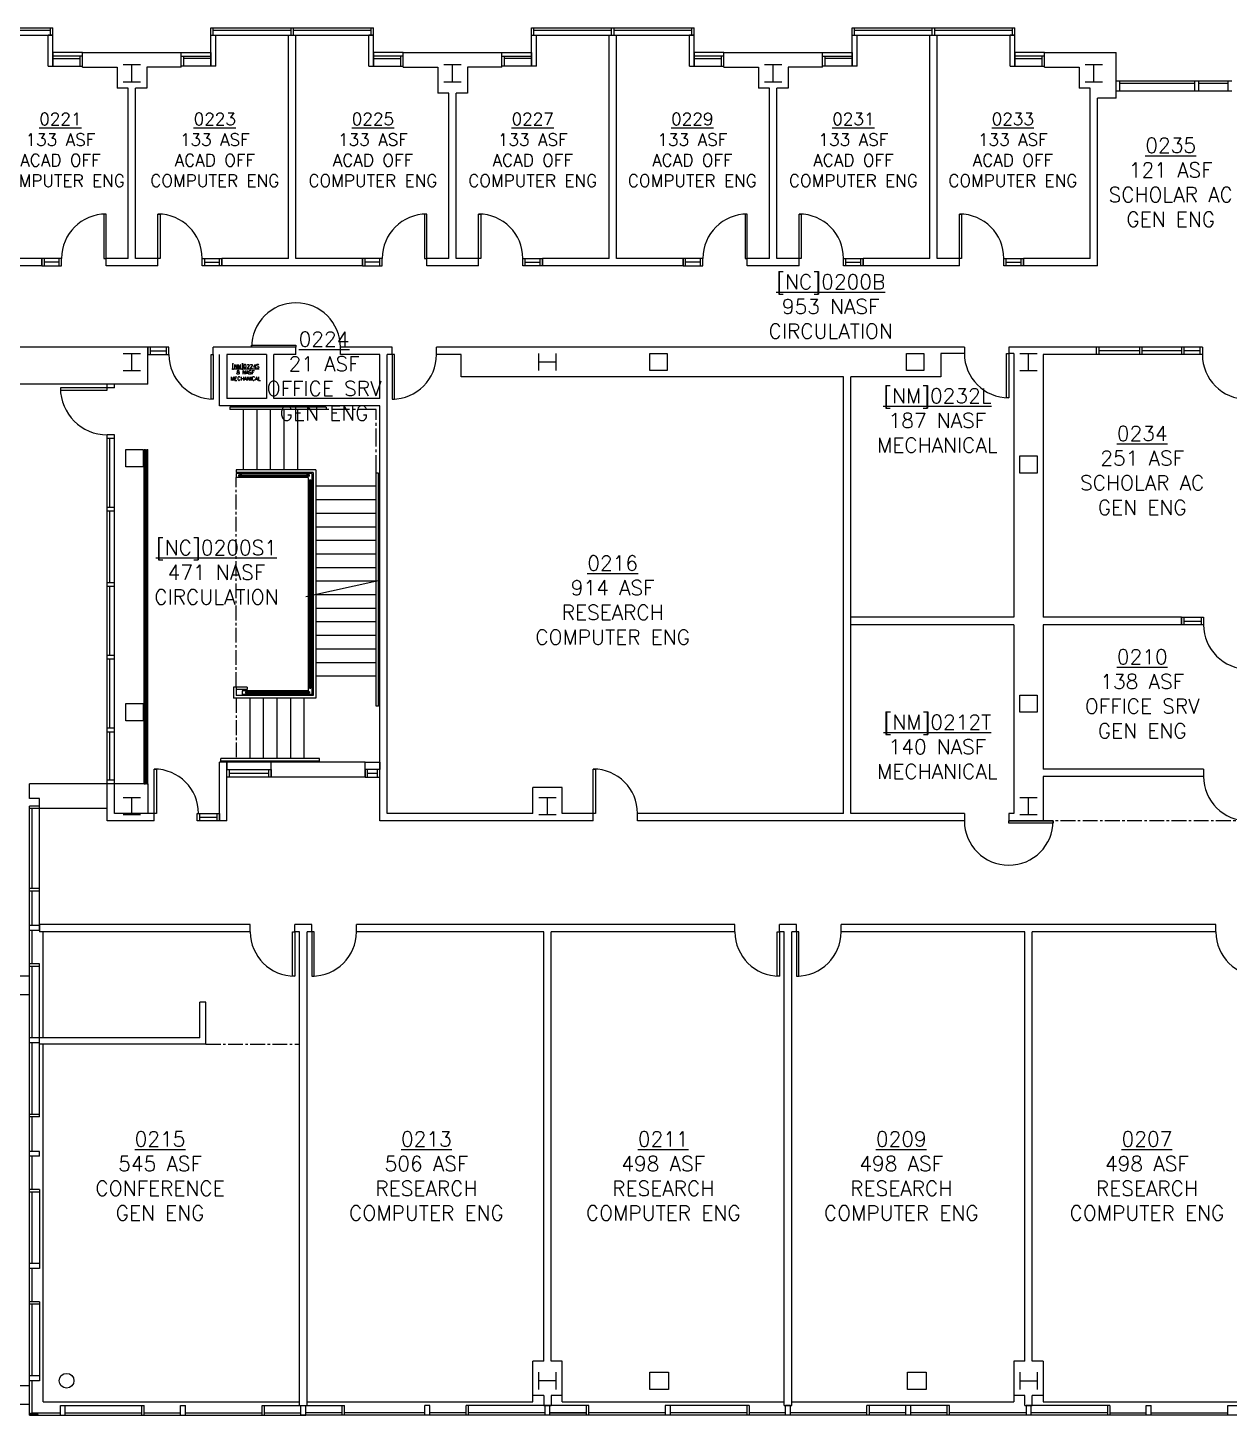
# Model space of a CAD drawing. Header units: inches. Extents: x 1097 to 7213, y 628 to 5215.
# Drawn here: x 1873 to 2848, y 2448 to 3573 of the extents above; entities that cross this region are included whole.
import ezdxf

# ---------------------------------------------------------------- set-up
doc = ezdxf.new("R2010")
doc.units = ezdxf.units.IN
doc.header["$LTSCALE"] = 48
doc.header["$MEASUREMENT"] = 0
doc.linetypes.add('CENTER2', pattern=[1.125, 0.75, -0.125, 0.125, -0.125])
for name, color, linetype in [('a-area-iden', 7, 'Continuous'), ('a-clng', 20, 'Continuous'), ('a-cols', 1, 'Continuous'), ('a-door', 3, 'Continuous'), ('a-flor-hral', 4, 'Continuous'), ('a-flor-strs', 9, 'Continuous'), ('a-glaz', 5, 'Continuous'), ('a-wall', 7, 'Continuous')]:
    doc.layers.add(name, color=color, linetype=linetype)
doc.styles.get("Standard").update_dxf_attribs({"font": 'romans.shx'})

msp = doc.modelspace()

# ---------------------------------------------------------------- linework, layer by layer
at = {"layer": 'a-clng', "linetype": 'CENTER2', "ltscale": 0.4}
for p, q in [((2155.9, 3263.7), (2115.4, 3263.7)), ((2155.9, 3212.2), (2155.9, 3263.7))]:
    msp.add_line(p, q, dxfattribs=at)
at = {"layer": 'a-clng', "linetype": 'CENTER2', "ltscale": 0.333333}
for p, q in [((2042.4, 3038.7), (2042.4, 3208.7)), ((2042.4, 3029.7), (2042.4, 2980.7)), ((2866.9, 2930.2), (2696.9, 2930.2)), ((2017.9, 2749.2), (2093.9, 2749.2))]:
    msp.add_line(p, q, dxfattribs=at)
at = {"layer": 'a-cols'}
for p, q in [((1964.9, 3543.2), (1950.9, 3543.2)), ((1957.9, 3529.2), (1957.9, 3543.2)), ((2224.9, 3543.2), (2210.9, 3543.2)), ((2217.9, 3529.2), (2217.9, 3543.2)), ((2484.9, 3543.2), (2470.9, 3543.2)), ((2477.9, 3529.2), (2477.9, 3543.2)), ((2744.9, 3543.2), (2730.9, 3543.2)), ((2737.9, 3529.2), (2737.9, 3543.2)), ((1964.9, 3529.2), (1950.9, 3529.2)), ((2224.9, 3529.2), (2210.9, 3529.2)), ((2484.9, 3529.2), (2470.9, 3529.2)), ((2744.9, 3529.2), (2730.9, 3529.2)), ((1950.9, 3309.2), (1964.9, 3309.2)), ((1957.9, 3295.2), (1957.9, 3309.2)), ((2287.9, 3295.2), (2287.9, 3309.2)), ((2301.9, 3295.2), (2301.9, 3309.2)), ((2377.9, 3309.2), (2391.9, 3309.2)), ((2377.9, 3295.2), (2377.9, 3309.2)), ((2391.9, 3309.2), (2391.9, 3295.2)), ((2585.9, 3309.2), (2599.9, 3309.2)), ((2585.9, 3295.2), (2585.9, 3309.2)), ((2599.9, 3309.2), (2599.9, 3295.2)), ((2677.9, 3309.2), (2691.9, 3309.2)), ((2684.9, 3295.2), (2684.9, 3309.2)), ((2301.9, 3302.2), (2287.9, 3302.2)), ((1950.9, 3295.2), (1964.9, 3295.2)), ((2391.9, 3295.2), (2377.9, 3295.2)), ((2599.9, 3295.2), (2585.9, 3295.2)), ((2677.9, 3295.2), (2691.9, 3295.2)), ((1952.9, 3231.2), (1966.9, 3231.2)), ((1952.9, 3217.2), (1952.9, 3231.2)), ((1966.9, 3231.2), (1966.9, 3217.2)), ((2677.9, 3226.2), (2691.9, 3226.2)), ((2677.9, 3212.2), (2677.9, 3226.2)), ((2691.9, 3226.2), (2691.9, 3212.2)), ((1966.9, 3217.2), (1952.9, 3217.2)), ((2691.9, 3212.2), (2677.9, 3212.2)), ((2677.9, 3032.2), (2691.9, 3032.2)), ((2677.9, 3018.2), (2677.9, 3032.2)), ((2691.9, 3032.2), (2691.9, 3018.2)), ((1952.9, 3025.2), (1966.9, 3025.2)), ((1952.9, 3011.2), (1952.9, 3025.2)), ((1966.9, 3025.2), (1966.9, 3011.2)), ((2691.9, 3018.2), (2677.9, 3018.2)), ((1966.9, 3011.2), (1952.9, 3011.2)), ((1950.9, 2949.2), (1964.9, 2949.2)), ((1957.9, 2935.2), (1957.9, 2949.2)), ((2287.9, 2949.2), (2301.9, 2949.2)), ((2294.9, 2935.2), (2294.9, 2949.2)), ((2677.9, 2949.2), (2691.9, 2949.2)), ((2684.9, 2935.2), (2684.9, 2949.2)), ((1950.9, 2935.2), (1964.9, 2935.2)), ((2287.9, 2935.2), (2301.9, 2935.2)), ((2677.9, 2935.2), (2691.9, 2935.2)), ((2287.9, 2469.2), (2287.9, 2483.2)), ((2301.9, 2476.2), (2287.9, 2476.2)), ((2301.9, 2469.2), (2301.9, 2483.2)), ((2377.9, 2483.2), (2392.9, 2483.2)), ((2377.9, 2469.2), (2377.9, 2483.2)), ((2392.9, 2483.2), (2392.9, 2469.2)), ((2586.9, 2483.2), (2601.9, 2483.2)), ((2586.9, 2469.2), (2586.9, 2483.2)), ((2601.9, 2483.2), (2601.9, 2469.2)), ((2677.9, 2483.2), (2677.9, 2469.2)), ((2677.9, 2476.2), (2691.9, 2476.2)), ((2691.9, 2483.2), (2691.9, 2469.2)), ((2392.9, 2469.2), (2377.9, 2469.2)), ((2601.9, 2469.2), (2586.9, 2469.2))]:
    msp.add_line(p, q, dxfattribs=at)
msp.add_circle((1904.9, 2476.2), 6, dxfattribs=at)
at = {"layer": 'a-door'}
for p, q in [((1936.9, 3422.2), (1935.1, 3422.2)), ((1935.1, 3422.2), (1935.1, 3386.2)), ((1936.9, 3386.2), (1936.9, 3422.2)), ((1978.9, 3386.2), (1978.9, 3422.2)), ((1978.9, 3422.2), (1980.7, 3422.2)), ((1980.7, 3422.2), (1980.7, 3386.2)), ((2196.9, 3422.2), (2195.1, 3422.2)), ((2195.1, 3422.2), (2195.1, 3386.2)), ((2196.9, 3386.2), (2196.9, 3422.2)), ((2238.9, 3386.2), (2238.9, 3422.2)), ((2238.9, 3422.2), (2240.7, 3422.2)), ((2240.7, 3422.2), (2240.7, 3386.2)), ((2456.9, 3422.2), (2455.1, 3422.2)), ((2455.1, 3422.2), (2455.1, 3386.2)), ((2456.9, 3386.2), (2456.9, 3422.2)), ((2498.9, 3386.2), (2498.9, 3422.2)), ((2498.9, 3422.2), (2500.7, 3422.2)), ((2500.7, 3422.2), (2500.7, 3386.2)), ((2628.9, 3386.2), (2628.9, 3422.2)), ((2628.9, 3422.2), (2630.7, 3422.2)), ((2630.7, 3422.2), (2630.7, 3386.2)), ((1935.1, 3386.2), (1936.9, 3386.2)), ((1980.7, 3386.2), (1978.9, 3386.2)), ((2195.1, 3386.2), (2196.9, 3386.2)), ((2240.7, 3386.2), (2238.9, 3386.2)), ((2455.1, 3386.2), (2456.9, 3386.2)), ((2500.7, 3386.2), (2498.9, 3386.2)), ((2630.7, 3386.2), (2628.9, 3386.2)), ((2022.1, 3272.2), (2022.1, 3308.2)), ((2022.1, 3308.2), (2023.9, 3308.2)), ((2023.9, 3308.2), (2023.9, 3272.2)), ((2054.9, 3314.2), (2054.9, 3316)), ((2054.9, 3316), (2090.9, 3316)), ((2090.9, 3314.2), (2054.9, 3314.2)), ((2090.9, 3316), (2090.9, 3314.2)), ((2168.9, 3308.2), (2168.9, 3272.2)), ((2170.7, 3308.2), (2168.9, 3308.2)), ((2170.7, 3272.2), (2170.7, 3308.2)), ((2667.1, 3273.2), (2667.1, 3309.2)), ((2667.1, 3309.2), (2668.9, 3309.2)), ((2668.9, 3309.2), (2668.9, 3273.2)), ((1937.9, 3281.2), (1899.9, 3281.2)), ((1899.9, 3281.2), (1899.9, 3279.3)), ((1899.9, 3279.3), (1937.9, 3279.3)), ((1937.9, 3279.3), (1937.9, 3281.2)), ((2023.9, 3272.2), (2022.1, 3272.2)), ((2168.9, 3272.2), (2170.7, 3272.2)), ((2668.9, 3273.2), (2667.1, 3273.2)), ((1975.9, 2936.2), (1975.9, 2972.2)), ((1975.9, 2972.2), (1977.7, 2972.2)), ((1977.7, 2972.2), (1977.7, 2936.2)), ((2331.9, 2936.2), (2331.9, 2972.2)), ((2331.9, 2972.2), (2333.7, 2972.2)), ((2333.7, 2972.2), (2333.7, 2936.2)), ((1977.7, 2936.2), (1975.9, 2936.2)), ((2333.7, 2936.2), (2331.9, 2936.2)), ((2668.9, 2930.2), (2704.9, 2930.2)), ((2668.9, 2928.4), (2668.9, 2930.2)), ((2704.9, 2928.4), (2668.9, 2928.4)), ((2704.9, 2930.2), (2704.9, 2928.4)), ((2088.1, 2804.2), (2088.1, 2840.2)), ((2088.1, 2840.2), (2089.9, 2840.2)), ((2089.9, 2840.2), (2089.9, 2804.2)), ((2103.9, 2840.2), (2103.9, 2804.2)), ((2105.7, 2840.2), (2103.9, 2840.2)), ((2105.7, 2804.2), (2105.7, 2840.2)), ((2481.1, 2804.2), (2481.1, 2840.2)), ((2481.1, 2840.2), (2482.9, 2840.2)), ((2482.9, 2840.2), (2482.9, 2804.2)), ((2496.9, 2840.2), (2496.9, 2804.2)), ((2498.7, 2840.2), (2496.9, 2840.2)), ((2498.7, 2804.2), (2498.7, 2840.2)), ((2089.9, 2804.2), (2088.1, 2804.2)), ((2103.9, 2804.2), (2105.7, 2804.2)), ((2482.9, 2804.2), (2481.1, 2804.2)), ((2496.9, 2804.2), (2498.7, 2804.2))]:
    msp.add_line(p, q, dxfattribs=at)
for centre, radius, start, end in [((1936.9, 3386.2), 36, 90, 180), ((1978.9, 3386.2), 36, 0, 90), ((2196.9, 3386.2), 36, 90, 180), ((2238.9, 3386.2), 36, 0, 90), ((2456.9, 3386.2), 36, 90, 180), ((2498.9, 3386.2), 36, 0, 90), ((2628.9, 3386.2), 36, 0, 90), ((2090.9, 3314.2), 36, 0, 180), ((2023.9, 3308.2), 36, 180, 270), ((2168.9, 3308.2), 36, 270, 0), ((2668.9, 3309.2), 36, 180, 270), ((2861.9, 3308.2), 36, 180, 270), ((1937.9, 3281.2), 38, 180, 270), ((2862.9, 3089.2), 36, 180, 270), ((1975.9, 2936.2), 36, 0, 90), ((2331.9, 2936.2), 36, 0, 90), ((2862.9, 2966.2), 36, 180, 270), ((2668.9, 2930.2), 36, 180, 0), ((2089.9, 2840.2), 36, 180, 270), ((2103.9, 2840.2), 36, 270, 0), ((2482.9, 2840.2), 36, 180, 270), ((2496.9, 2840.2), 36, 270, 0), ((2872.9, 2840.2), 36, 180, 270)]:
    msp.add_arc(centre, radius, start, end, dxfattribs=at)
at = {"layer": 'a-flor-hral', "ltscale": 0.4}
for p, q in [((2115.4, 3265.7), (2037.4, 3265.7)), ((2037.4, 3265.7), (2037.4, 3263.7)), ((2115.4, 3263.7), (2037.4, 3263.7)), ((2115.4, 3265.7), (2115.4, 3263.7)), ((2106.9, 3214.7), (2042.4, 3214.7)), ((2042.4, 3214.7), (2042.4, 3212.7)), ((2104.9, 3212.7), (2042.4, 3212.7)), ((2044.4, 3210.7), (2045.4, 3210.7)), ((2044.4, 3210.7), (2044.4, 3209.7)), ((2044.4, 3209.7), (2045.4, 3209.7)), ((2045.4, 3211.2), (2045.4, 3209.2)), ((2045.4, 3211.2), (2046.4, 3211.2)), ((2045.4, 3209.2), (2046.4, 3209.2)), ((2046.4, 3211.2), (2046.4, 3209.2)), ((2046.4, 3210.7), (2099.9, 3210.7)), ((2046.4, 3209.7), (2099.9, 3209.7)), ((2101.9, 3205.7), (2101.9, 3206.7)), ((2102.9, 3205.7), (2102.9, 3206.7)), ((2104.9, 3212.7), (2104.9, 3113.6)), ((2106.9, 3214.7), (2106.9, 3114)), ((2155.9, 3124.7), (2155.9, 3212.2)), ((2157.9, 3125.2), (2157.9, 3212.2)), ((2101.9, 3149.2), (2101.9, 3204.7)), ((2102.9, 3149.2), (2102.9, 3204.7)), ((2101.9, 3112.9), (2101.9, 3148.2)), ((2102.9, 3113.1), (2102.9, 3148.2))]:
    msp.add_line(p, q, dxfattribs=at)
at = {"layer": 'a-flor-hral'}
for p, q in [((1967.9, 3231.2), (1968.9, 3231.2)), ((1967.9, 2960.2), (1967.9, 3231.2)), ((1968.9, 2960.2), (1968.9, 3231.2)), ((1969.9, 3231.2), (1970.9, 3231.2)), ((1969.9, 2960.2), (1969.9, 3231.2)), ((1970.9, 2960.2), (1970.9, 3231.2)), ((2099.9, 3209.2), (2099.9, 3211.2)), ((2099.9, 3211.2), (2100.9, 3211.2)), ((2099.9, 3209.2), (2100.9, 3209.2)), ((2100.9, 3209.2), (2100.9, 3211.2)), ((2100.9, 3209.2), (2100.9, 3211.2)), ((2101.9, 3210.7), (2100.9, 3210.7)), ((2101.9, 3209.7), (2100.9, 3209.7)), ((2101.9, 3209.7), (2101.9, 3210.7)), ((2101.9, 3206.7), (2102.9, 3206.7)), ((2157.9, 3212.2), (2155.9, 3212.2)), ((2101.4, 3205.7), (2103.4, 3205.7)), ((2101.4, 3204.7), (2101.4, 3205.7)), ((2101.4, 3205.7), (2103.4, 3205.7)), ((2101.4, 3204.7), (2103.4, 3204.7)), ((2103.4, 3204.7), (2103.4, 3205.7)), ((2103.4, 3149.2), (2101.4, 3149.2)), ((2101.4, 3148.2), (2101.4, 3149.2)), ((2103.4, 3148.2), (2101.4, 3148.2)), ((2103.4, 3148.2), (2103.4, 3149.2)), ((2155.9, 3023.2), (2155.9, 3124.7)), ((2157.9, 3023.2), (2157.9, 3125.2)), ((2101.9, 3094.2), (2101.9, 3112.9)), ((2102.9, 3094.2), (2102.9, 3113.1)), ((2104.9, 3113.6), (2104.9, 3031.7)), ((2106.9, 3114), (2106.9, 3029.7)), ((2103.4, 3094.2), (2101.4, 3094.2)), ((2101.4, 3093.2), (2101.4, 3094.2)), ((2103.4, 3093.2), (2103.4, 3094.2)), ((2103.4, 3093.2), (2101.4, 3093.2)), ((2101.9, 3039.7), (2101.9, 3093.2)), ((2102.9, 3039.7), (2102.9, 3093.2)), ((2051.4, 3038.7), (2040.4, 3038.7)), ((2040.4, 3038.7), (2040.4, 3029.7)), ((2042.4, 3038.7), (2042.4, 3031.7)), ((2051.4, 3038.7), (2051.4, 3036.7)), ((2101.4, 3039.7), (2103.4, 3039.7)), ((2101.4, 3039.7), (2101.4, 3038.7)), ((2101.4, 3038.7), (2103.4, 3038.7)), ((2101.4, 3038.7), (2103.4, 3038.7)), ((2101.9, 3037.7), (2101.9, 3038.7)), ((2101.9, 3037.7), (2102.9, 3037.7)), ((2102.9, 3037.7), (2102.9, 3038.7)), ((2103.4, 3039.7), (2103.4, 3038.7)), ((2106.9, 3029.7), (2040.4, 3029.7)), ((2051.4, 3036.7), (2042.4, 3036.7)), ((2104.9, 3031.7), (2042.4, 3031.7)), ((2099.9, 3034.7), (2050.4, 3034.7)), ((2050.4, 3033.7), (2050.4, 3034.7)), ((2099.9, 3033.7), (2050.4, 3033.7)), ((2099.9, 3035.2), (2099.9, 3033.2)), ((2099.9, 3035.2), (2100.9, 3035.2)), ((2099.9, 3033.2), (2100.9, 3033.2)), ((2100.9, 3035.2), (2100.9, 3033.2)), ((2100.9, 3035.2), (2100.9, 3033.2)), ((2101.9, 3034.7), (2100.9, 3034.7)), ((2101.9, 3033.7), (2100.9, 3033.7)), ((2101.9, 3034.7), (2101.9, 3033.7)), ((2157.9, 3023.2), (2155.9, 3023.2)), ((2029.9, 2978.7), (2029.9, 2980.7)), ((2109.9, 2980.7), (2029.9, 2980.7)), ((2109.9, 2978.7), (2029.9, 2978.7)), ((2109.9, 2978.7), (2109.9, 2980.7)), ((1967.9, 2960.2), (1968.9, 2960.2)), ((1969.9, 2960.2), (1970.9, 2960.2))]:
    msp.add_line(p, q, dxfattribs=at)
at = {"layer": 'a-flor-strs', "ltscale": 0.4}
for p, q in [((2048.4, 3214.7), (2048.4, 3263.7)), ((2059.4, 3214.7), (2059.4, 3263.7)), ((2070.4, 3214.7), (2070.4, 3263.7)), ((2081.4, 3214.7), (2081.4, 3263.7)), ((2092.4, 3214.7), (2092.4, 3263.7)), ((2106.9, 3201.7), (2155.9, 3201.7)), ((2106.9, 3190.7), (2155.9, 3190.7)), ((2106.9, 3179.7), (2155.9, 3179.7)), ((2106.9, 3168.7), (2155.9, 3168.7)), ((2106.9, 3157.7), (2155.9, 3157.7)), ((2106.9, 3146.7), (2155.9, 3146.7)), ((2106.9, 3135.7), (2155.9, 3135.7)), ((2106.9, 3124.7), (2155.9, 3124.7)), ((2053.4, 3029.7), (2053.4, 2980.7)), ((2064.4, 3029.7), (2064.4, 2980.7)), ((2075.4, 3029.7), (2075.4, 2980.7)), ((2086.4, 3029.7), (2086.4, 2980.7)), ((2097.4, 3029.7), (2097.4, 2980.7))]:
    msp.add_line(p, q, dxfattribs=at)
at = {"layer": 'a-flor-strs'}
for p, q in [((2098.9, 3112.2), (2158.9, 3125.4)), ((2106.9, 3113.7), (2155.9, 3113.7)), ((2106.9, 3102.7), (2155.9, 3102.7)), ((2106.9, 3091.7), (2155.9, 3091.7)), ((2106.9, 3080.7), (2155.9, 3080.7)), ((2106.9, 3069.7), (2155.9, 3069.7)), ((2106.9, 3058.7), (2155.9, 3058.7)), ((2106.9, 3047.7), (2155.9, 3047.7))]:
    msp.add_line(p, q, dxfattribs=at)
at = {"layer": 'a-glaz'}
for p, q in [((1761.9, 3573.2), (1893.9, 3573.2)), ((1761.9, 3567.2), (1893.9, 3567.2)), ((1828.9, 3571.2), (1891.9, 3571.2)), ((1891.9, 3567.2), (1891.9, 3573.2)), ((1893.9, 3567.2), (1893.9, 3573.2)), ((2021.9, 3573.2), (2153.9, 3573.2)), ((2021.9, 3567.2), (2021.9, 3573.2)), ((2021.9, 3567.2), (2153.9, 3567.2)), ((2023.9, 3567.2), (2023.9, 3573.2)), ((2023.9, 3571.2), (2086.9, 3571.2)), ((2086.9, 3567.2), (2086.9, 3573.2)), ((2088.9, 3567.2), (2088.9, 3573.2)), ((2088.9, 3571.2), (2151.9, 3571.2)), ((2151.9, 3567.2), (2151.9, 3573.2)), ((2153.9, 3567.2), (2153.9, 3573.2)), ((2281.9, 3573.2), (2413.9, 3573.2)), ((2281.9, 3567.2), (2281.9, 3573.2)), ((2281.9, 3567.2), (2413.9, 3567.2)), ((2283.9, 3567.2), (2283.9, 3573.2)), ((2283.9, 3571.2), (2346.9, 3571.2)), ((2346.9, 3567.2), (2346.9, 3573.2)), ((2348.9, 3567.2), (2348.9, 3573.2)), ((2348.9, 3571.2), (2411.9, 3571.2)), ((2411.9, 3567.2), (2411.9, 3573.2)), ((2413.9, 3567.2), (2413.9, 3573.2)), ((2541.9, 3573.2), (2673.9, 3573.2)), ((2541.9, 3567.2), (2541.9, 3573.2)), ((2541.9, 3567.2), (2673.9, 3567.2)), ((2543.9, 3567.2), (2543.9, 3573.2)), ((2543.9, 3571.2), (2606.9, 3571.2)), ((2606.9, 3567.2), (2606.9, 3573.2)), ((2608.9, 3567.2), (2608.9, 3573.2)), ((2608.9, 3571.2), (2671.9, 3571.2)), ((2671.9, 3567.2), (2671.9, 3573.2)), ((2673.9, 3567.2), (2673.9, 3573.2)), ((1917.9, 3553.2), (1893.9, 3553.2)), ((1893.9, 3553.2), (1893.9, 3542.2)), ((1917.9, 3550.2), (1893.9, 3550.2)), ((1893.9, 3548.2), (1915.9, 3548.2)), ((1915.9, 3542.2), (1915.9, 3550.2)), ((1917.9, 3542.2), (1917.9, 3553.2)), ((1997.9, 3553.2), (2021.9, 3553.2)), ((1997.9, 3542.2), (1997.9, 3553.2)), ((1997.9, 3550.2), (2021.9, 3550.2)), ((1999.9, 3542.2), (1999.9, 3550.2)), ((2021.9, 3548.2), (1999.9, 3548.2)), ((2021.9, 3553.2), (2021.9, 3542.2)), ((2177.9, 3553.2), (2153.9, 3553.2)), ((2153.9, 3553.2), (2153.9, 3542.2)), ((2177.9, 3550.2), (2153.9, 3550.2)), ((2153.9, 3548.2), (2175.9, 3548.2)), ((2175.9, 3542.2), (2175.9, 3550.2)), ((2177.9, 3542.2), (2177.9, 3553.2)), ((2257.9, 3553.2), (2281.9, 3553.2)), ((2257.9, 3542.2), (2257.9, 3553.2)), ((2257.9, 3550.2), (2281.9, 3550.2)), ((2259.9, 3542.2), (2259.9, 3550.2)), ((2281.9, 3548.2), (2259.9, 3548.2)), ((2281.9, 3553.2), (2281.9, 3542.2)), ((2437.9, 3553.2), (2413.9, 3553.2)), ((2413.9, 3553.2), (2413.9, 3542.2)), ((2437.9, 3550.2), (2413.9, 3550.2)), ((2413.9, 3548.2), (2435.9, 3548.2)), ((2435.9, 3542.2), (2435.9, 3550.2)), ((2437.9, 3542.2), (2437.9, 3553.2)), ((2517.9, 3553.2), (2541.9, 3553.2)), ((2517.9, 3542.2), (2517.9, 3553.2)), ((2517.9, 3550.2), (2541.9, 3550.2)), ((2519.9, 3542.2), (2519.9, 3550.2)), ((2541.9, 3548.2), (2519.9, 3548.2)), ((2541.9, 3553.2), (2541.9, 3542.2)), ((2697.9, 3553.2), (2673.9, 3553.2)), ((2673.9, 3553.2), (2673.9, 3542.2)), ((2697.9, 3550.2), (2673.9, 3550.2)), ((2673.9, 3548.2), (2695.9, 3548.2)), ((2695.9, 3542.2), (2695.9, 3550.2)), ((2697.9, 3542.2), (2697.9, 3553.2)), ((1893.9, 3542.2), (1917.9, 3542.2)), ((2021.9, 3542.2), (1997.9, 3542.2)), ((2153.9, 3542.2), (2177.9, 3542.2)), ((2281.9, 3542.2), (2257.9, 3542.2)), ((2413.9, 3542.2), (2437.9, 3542.2)), ((2541.9, 3542.2), (2517.9, 3542.2)), ((2673.9, 3542.2), (2697.9, 3542.2)), ((2755.9, 3530.2), (2849.9, 3530.2)), ((2755.9, 3522.2), (2755.9, 3530.2)), ((2755.9, 3522.2), (2849.9, 3522.2)), ((2758.9, 3522.2), (2758.9, 3530.2)), ((2758.9, 3528.2), (2819.9, 3528.2)), ((2819.9, 3522.2), (2819.9, 3530.2)), ((2822.9, 3522.2), (2822.9, 3530.2)), ((2822.9, 3528.2), (2846.9, 3528.2)), ((2846.9, 3522.2), (2846.9, 3530.2)), ((1900.9, 3386.2), (1884.9, 3386.2)), ((1884.9, 3386.2), (1884.9, 3380.2)), ((1884.9, 3380.2), (1900.9, 3380.2)), ((1886.9, 3380.2), (1886.9, 3386.2)), ((1898.9, 3383.2), (1886.9, 3383.2)), ((1898.9, 3380.2), (1898.9, 3386.2)), ((1900.9, 3380.2), (1900.9, 3386.2)), ((2014.9, 3386.2), (2030.9, 3386.2)), ((2014.9, 3380.2), (2014.9, 3386.2)), ((2030.9, 3380.2), (2014.9, 3380.2)), ((2016.9, 3380.2), (2016.9, 3386.2)), ((2016.9, 3383.2), (2028.9, 3383.2)), ((2028.9, 3380.2), (2028.9, 3386.2)), ((2030.9, 3386.2), (2030.9, 3380.2)), ((2160.9, 3386.2), (2144.9, 3386.2)), ((2144.9, 3386.2), (2144.9, 3380.2)), ((2144.9, 3380.2), (2160.9, 3380.2)), ((2146.9, 3380.2), (2146.9, 3386.2)), ((2158.9, 3383.2), (2146.9, 3383.2)), ((2158.9, 3380.2), (2158.9, 3386.2)), ((2160.9, 3380.2), (2160.9, 3386.2)), ((2274.9, 3386.2), (2290.9, 3386.2)), ((2274.9, 3380.2), (2274.9, 3386.2)), ((2290.9, 3380.2), (2274.9, 3380.2)), ((2276.9, 3380.2), (2276.9, 3386.2)), ((2276.9, 3383.2), (2288.9, 3383.2)), ((2288.9, 3380.2), (2288.9, 3386.2)), ((2290.9, 3386.2), (2290.9, 3380.2)), ((2420.9, 3386.2), (2404.9, 3386.2)), ((2404.9, 3386.2), (2404.9, 3380.2)), ((2404.9, 3380.2), (2420.9, 3380.2)), ((2406.9, 3380.2), (2406.9, 3386.2)), ((2418.9, 3383.2), (2406.9, 3383.2)), ((2418.9, 3380.2), (2418.9, 3386.2)), ((2420.9, 3380.2), (2420.9, 3386.2)), ((2534.9, 3386.2), (2550.9, 3386.2)), ((2534.9, 3380.2), (2534.9, 3386.2)), ((2550.9, 3380.2), (2534.9, 3380.2)), ((2536.9, 3380.2), (2536.9, 3386.2)), ((2536.9, 3383.2), (2548.9, 3383.2)), ((2548.9, 3380.2), (2548.9, 3386.2)), ((2550.9, 3386.2), (2550.9, 3380.2)), ((2664.9, 3386.2), (2680.9, 3386.2)), ((2664.9, 3380.2), (2664.9, 3386.2)), ((2680.9, 3380.2), (2664.9, 3380.2)), ((2666.9, 3380.2), (2666.9, 3386.2)), ((2666.9, 3383.2), (2678.9, 3383.2)), ((2678.9, 3380.2), (2678.9, 3386.2)), ((2680.9, 3386.2), (2680.9, 3380.2)), ((1987.9, 3314.2), (1970.9, 3314.2)), ((1970.9, 3314.2), (1970.9, 3308.2)), ((1970.9, 3308.2), (1987.9, 3308.2)), ((1972.9, 3308.2), (1972.9, 3314.2)), ((1972.9, 3311.2), (1985.9, 3311.2)), ((1985.9, 3308.2), (1985.9, 3314.2)), ((1987.9, 3308.2), (1987.9, 3314.2)), ((2825.9, 3314.2), (2739.9, 3314.2)), ((2739.9, 3314.2), (2739.9, 3308.2)), ((2825.9, 3308.2), (2739.9, 3308.2)), ((2741.9, 3314.2), (2741.9, 3308.2)), ((2774.9, 3311.2), (2741.9, 3311.2)), ((2774.9, 3314.2), (2774.9, 3308.2)), ((2776.9, 3314.2), (2776.9, 3308.2)), ((2808.9, 3311.2), (2776.9, 3311.2)), ((2808.9, 3314.2), (2808.9, 3308.2)), ((2810.9, 3314.2), (2810.9, 3308.2)), ((2823.9, 3311.2), (2810.9, 3311.2)), ((2823.9, 3314.2), (2823.9, 3308.2)), ((2825.9, 3314.2), (2825.9, 3308.2)), ((1943.9, 3243.2), (1937.9, 3243.2)), ((1937.9, 2960.2), (1937.9, 3243.2)), ((1943.9, 3240.2), (1937.9, 3240.2)), ((1939.9, 3184.2), (1939.9, 3240.2)), ((1943.9, 2960.2), (1943.9, 3243.2)), ((1943.9, 3184.2), (1937.9, 3184.2)), ((1943.9, 3181.2), (1937.9, 3181.2)), ((1939.9, 3123.2), (1939.9, 3181.2)), ((1943.9, 3123.2), (1937.9, 3123.2)), ((1943.9, 3120.2), (1937.9, 3120.2)), ((1939.9, 3064.2), (1939.9, 3120.2)), ((2808.9, 3095.2), (2826.9, 3095.2)), ((2808.9, 3089.2), (2808.9, 3095.2)), ((2810.9, 3095.2), (2810.9, 3089.2)), ((2824.9, 3095.2), (2824.9, 3089.2)), ((2826.9, 3095.2), (2826.9, 3089.2)), ((2826.9, 3089.2), (2808.9, 3089.2)), ((2810.9, 3092.2), (2824.9, 3092.2)), ((1943.9, 3064.2), (1937.9, 3064.2)), ((1943.9, 3061.2), (1937.9, 3061.2)), ((1939.9, 3005.2), (1939.9, 3061.2)), ((1943.9, 3005.2), (1937.9, 3005.2)), ((1943.9, 3002.2), (1937.9, 3002.2)), ((1939.9, 2963.2), (1939.9, 3002.2)), ((2070.9, 2977.7), (2034.9, 2977.7)), ((2034.9, 2977.7), (2034.9, 2971.7)), ((2034.9, 2971.7), (2070.9, 2971.7)), ((2034.9, 2971.7), (2070.9, 2971.7)), ((2034.9, 2965.7), (2034.9, 2971.7)), ((2036.9, 2965.7), (2036.9, 2971.7)), ((2068.9, 2965.7), (2068.9, 2971.7)), ((2070.9, 2971.7), (2070.9, 2977.7)), ((2070.9, 2971.7), (2070.9, 2965.7)), ((2146.9, 2977.7), (2158.9, 2977.7)), ((2146.9, 2971.7), (2146.9, 2977.7)), ((2158.9, 2971.7), (2146.9, 2971.7)), ((2158.9, 2971.7), (2146.9, 2971.7)), ((2146.9, 2971.7), (2146.9, 2965.7)), ((2148.9, 2965.7), (2148.9, 2971.7)), ((2156.9, 2965.7), (2156.9, 2971.7)), ((2158.9, 2977.7), (2158.9, 2971.7)), ((2158.9, 2965.7), (2158.9, 2971.7)), ((1943.9, 2963.2), (1937.9, 2963.2)), ((1943.9, 2960.2), (1937.9, 2960.2)), ((2070.9, 2965.7), (2034.9, 2965.7)), ((2068.9, 2968.7), (2036.9, 2968.7)), ((2146.9, 2965.7), (2158.9, 2965.7)), ((2156.9, 2968.7), (2148.9, 2968.7)), ((1874.9, 2448.2), (1874.9, 2942.2)), ((1882.9, 2942.2), (1874.9, 2942.2)), ((1882.9, 2940.2), (1874.9, 2940.2)), ((1876.9, 2875.2), (1876.9, 2940.2)), ((1882.9, 2841.2), (1882.9, 2942.2)), ((2010.9, 2936.2), (2028.9, 2936.2)), ((2010.9, 2930.2), (2010.9, 2936.2)), ((2028.9, 2930.2), (2010.9, 2930.2)), ((2012.9, 2930.2), (2012.9, 2936.2)), ((2012.9, 2933.2), (2026.9, 2933.2)), ((2026.9, 2930.2), (2026.9, 2936.2)), ((2028.9, 2936.2), (2028.9, 2930.2)), ((1882.9, 2875.2), (1874.9, 2875.2)), ((1882.9, 2873.2), (1874.9, 2873.2)), ((1876.9, 2845.2), (1876.9, 2873.2)), ((1882.9, 2845.2), (1874.9, 2845.2)), ((1882.9, 2841.2), (1874.9, 2841.2)), ((1876.9, 2814.2), (1876.9, 2841.2)), ((1882.9, 2814.2), (1874.9, 2814.2)), ((1882.9, 2812.2), (1882.9, 2814.2)), ((1882.9, 2690.2), (1882.9, 2814.2)), ((1882.9, 2812.2), (1874.9, 2812.2)), ((1876.9, 2754.2), (1876.9, 2812.2)), ((1882.9, 2754.2), (1874.9, 2754.2)), ((1882.9, 2750.2), (1874.9, 2750.2)), ((1876.9, 2692.2), (1876.9, 2750.2)), ((1882.9, 2692.2), (1874.9, 2692.2)), ((1882.9, 2690.2), (1874.9, 2690.2)), ((1876.9, 2662.2), (1876.9, 2690.2)), ((1882.9, 2662.2), (1874.9, 2662.2)), ((1882.9, 2658.2), (1874.9, 2658.2)), ((1876.9, 2631.2), (1876.9, 2658.2)), ((1882.9, 2658.2), (1882.9, 2662.2)), ((1882.9, 2631.2), (1874.9, 2631.2)), ((1882.9, 2629.2), (1874.9, 2629.2)), ((1876.9, 2571.2), (1876.9, 2629.2)), ((1882.9, 2631.2), (1882.9, 2567.2)), ((1882.9, 2571.2), (1874.9, 2571.2)), ((1882.9, 2567.2), (1874.9, 2567.2)), ((1876.9, 2540.2), (1876.9, 2567.2)), ((1882.9, 2540.2), (1874.9, 2540.2)), ((1882.9, 2538.2), (1874.9, 2538.2)), ((1876.9, 2480.2), (1876.9, 2538.2)), ((1882.9, 2540.2), (1882.9, 2476.2)), ((1882.9, 2480.2), (1874.9, 2480.2)), ((1882.9, 2476.2), (1874.9, 2476.2)), ((1876.9, 2450.2), (1876.9, 2476.2)), ((1899.9, 2456.2), (1967.9, 2456.2)), ((1899.9, 2448.2), (1899.9, 2456.2)), ((1903.9, 2448.2), (1903.9, 2456.2)), ((1965.9, 2448.2), (1965.9, 2456.2)), ((1967.9, 2448.2), (1967.9, 2456.2)), ((1997.4, 2448.2), (1997.4, 2456.2)), ((1997.4, 2456.2), (2001.4, 2456.2)), ((2001.4, 2448.2), (2001.4, 2456.2)), ((2063.4, 2448.2), (2063.4, 2456.2)), ((2063.4, 2456.2), (2130.4, 2456.2)), ((2065.4, 2448.2), (2065.4, 2456.2)), ((2094.9, 2448.2), (2094.9, 2456.2)), ((2098.9, 2448.2), (2098.9, 2456.2)), ((2128.4, 2448.2), (2128.4, 2456.2)), ((2130.4, 2448.2), (2130.4, 2456.2)), ((2195.4, 2448.2), (2195.4, 2456.2)), ((2199.4, 2456.2), (2195.4, 2456.2)), ((2199.4, 2448.2), (2199.4, 2456.2)), ((2328.4, 2456.2), (2228.9, 2456.2)), ((2228.9, 2448.2), (2228.9, 2456.2)), ((2230.9, 2448.2), (2230.9, 2456.2)), ((2292.9, 2448.2), (2292.9, 2456.2)), ((2296.9, 2448.2), (2296.9, 2456.2)), ((2326.4, 2448.2), (2326.4, 2456.2)), ((2328.4, 2448.2), (2328.4, 2456.2)), ((2390.4, 2456.2), (2390.4, 2448.2)), ((2458.4, 2456.2), (2390.4, 2456.2)), ((2394.4, 2456.2), (2394.4, 2448.2)), ((2456.4, 2456.2), (2456.4, 2448.2)), ((2458.4, 2456.2), (2458.4, 2448.2)), ((2487.9, 2448.2), (2487.9, 2456.2)), ((2491.9, 2456.2), (2487.9, 2456.2)), ((2491.9, 2448.2), (2491.9, 2456.2)), ((2553.9, 2448.2), (2553.9, 2456.2)), ((2620.9, 2456.2), (2553.9, 2456.2)), ((2555.9, 2448.2), (2555.9, 2456.2)), ((2585.4, 2448.2), (2585.4, 2456.2)), ((2589.4, 2456.2), (2585.4, 2456.2)), ((2589.4, 2448.2), (2589.4, 2456.2)), ((2618.9, 2448.2), (2618.9, 2456.2)), ((2620.9, 2448.2), (2620.9, 2456.2)), ((2682.9, 2456.2), (2682.9, 2448.2)), ((2750.9, 2456.2), (2682.9, 2456.2)), ((2686.9, 2456.2), (2686.9, 2448.2)), ((2748.9, 2456.2), (2748.9, 2448.2)), ((2750.9, 2456.2), (2750.9, 2448.2)), ((2780.4, 2448.2), (2780.4, 2456.2)), ((2780.4, 2456.2), (2784.4, 2456.2)), ((2784.4, 2448.2), (2784.4, 2456.2)), ((2846.4, 2448.2), (2846.4, 2456.2)), ((2846.4, 2456.2), (2945.9, 2456.2)), ((1874.9, 2448.2), (2098.9, 2448.2)), ((1876.9, 2450.2), (1899.9, 2450.2)), ((1903.9, 2450.2), (1965.9, 2450.2)), ((1967.9, 2450.2), (1997.4, 2450.2)), ((2001.4, 2450.2), (2063.4, 2450.2)), ((2065.4, 2450.2), (2094.9, 2450.2)), ((3465.9, 2448.2), (2094.9, 2448.2)), ((2128.4, 2450.2), (2098.9, 2450.2)), ((2195.4, 2450.2), (2130.4, 2450.2)), ((2228.9, 2450.2), (2199.4, 2450.2)), ((2292.9, 2450.2), (2230.9, 2450.2)), ((2296.9, 2450.2), (2326.4, 2450.2)), ((2326.4, 2450.2), (2296.9, 2450.2)), ((2326.4, 2450.2), (2296.9, 2450.2)), ((2390.4, 2450.2), (2328.4, 2450.2)), ((2456.4, 2450.2), (2394.4, 2450.2)), ((2487.9, 2450.2), (2458.4, 2450.2)), ((2553.9, 2450.2), (2491.9, 2450.2)), ((2585.4, 2450.2), (2555.9, 2450.2)), ((2618.9, 2450.2), (2589.4, 2450.2)), ((2682.9, 2450.2), (2620.9, 2450.2)), ((2748.9, 2450.2), (2686.9, 2450.2)), ((2750.9, 2450.2), (2780.4, 2450.2)), ((2784.4, 2450.2), (2846.4, 2450.2))]:
    msp.add_line(p, q, dxfattribs=at)
at = {"layer": 'a-wall'}
for p, q in [((1889.9, 3542.2), (1889.9, 3567.2)), ((1893.9, 3567.2), (1889.9, 3567.2)), ((1893.9, 3542.2), (1893.9, 3567.2)), ((2021.9, 3542.2), (2021.9, 3567.2)), ((2021.9, 3567.2), (2025.9, 3567.2)), ((2025.9, 3542.2), (2025.9, 3567.2)), ((2084.9, 3567.2), (2090.9, 3567.2)), ((2084.9, 3386.2), (2084.9, 3567.2)), ((2090.9, 3386.2), (2090.9, 3567.2)), ((2149.9, 3542.2), (2149.9, 3567.2)), ((2153.9, 3567.2), (2149.9, 3567.2)), ((2153.9, 3542.2), (2153.9, 3567.2)), ((2281.9, 3542.2), (2281.9, 3567.2)), ((2281.9, 3567.2), (2285.9, 3567.2)), ((2285.9, 3542.2), (2285.9, 3567.2)), ((2344.9, 3567.2), (2350.9, 3567.2)), ((2344.9, 3386.2), (2344.9, 3567.2)), ((2350.9, 3386.2), (2350.9, 3567.2)), ((2409.9, 3542.2), (2409.9, 3567.2)), ((2413.9, 3567.2), (2409.9, 3567.2)), ((2413.9, 3542.2), (2413.9, 3567.2)), ((2541.9, 3542.2), (2541.9, 3567.2)), ((2541.9, 3567.2), (2545.9, 3567.2)), ((2545.9, 3542.2), (2545.9, 3567.2)), ((2604.9, 3567.2), (2610.9, 3567.2)), ((2604.9, 3386.2), (2604.9, 3567.2)), ((2610.9, 3386.2), (2610.9, 3567.2)), ((2669.9, 3542.2), (2669.9, 3567.2)), ((2673.9, 3567.2), (2669.9, 3567.2)), ((2673.9, 3542.2), (2673.9, 3567.2)), ((1917.9, 3553.2), (1997.9, 3553.2)), ((1917.9, 3541.2), (1917.9, 3553.2)), ((1997.9, 3541.2), (1997.9, 3553.2)), ((2177.9, 3553.2), (2257.9, 3553.2)), ((2177.9, 3541.2), (2177.9, 3553.2)), ((2257.9, 3541.2), (2257.9, 3553.2)), ((2437.9, 3553.2), (2517.9, 3553.2)), ((2437.9, 3541.2), (2437.9, 3553.2)), ((2517.9, 3541.2), (2517.9, 3553.2)), ((2697.9, 3541.2), (2697.9, 3553.2)), ((2697.9, 3553.2), (2755.9, 3553.2)), ((2755.9, 3516.2), (2755.9, 3553.2)), ((1889.9, 3542.2), (1893.9, 3542.2)), ((1917.9, 3541.2), (1945.9, 3541.2)), ((1945.9, 3541.2), (1945.9, 3524.2)), ((1969.9, 3541.2), (1969.9, 3524.2)), ((1997.9, 3541.2), (1969.9, 3541.2)), ((2025.9, 3542.2), (2021.9, 3542.2)), ((2149.9, 3542.2), (2153.9, 3542.2)), ((2177.9, 3541.2), (2205.9, 3541.2)), ((2205.9, 3541.2), (2205.9, 3520.2)), ((2229.9, 3541.2), (2229.9, 3520.2)), ((2257.9, 3541.2), (2229.9, 3541.2)), ((2285.9, 3542.2), (2281.9, 3542.2)), ((2409.9, 3542.2), (2413.9, 3542.2)), ((2437.9, 3541.2), (2465.9, 3541.2)), ((2465.9, 3541.2), (2465.9, 3524.2)), ((2489.9, 3541.2), (2489.9, 3524.2)), ((2517.9, 3541.2), (2489.9, 3541.2)), ((2545.9, 3542.2), (2541.9, 3542.2)), ((2669.9, 3542.2), (2673.9, 3542.2)), ((2697.9, 3541.2), (2725.9, 3541.2)), ((2725.9, 3541.2), (2725.9, 3524.2)), ((1954.9, 3524.2), (1945.9, 3524.2)), ((1954.9, 3386.2), (1954.9, 3524.2)), ((1969.9, 3524.2), (1960.9, 3524.2)), ((1960.9, 3386.2), (1960.9, 3524.2)), ((2474.9, 3524.2), (2465.9, 3524.2)), ((2474.9, 3386.2), (2474.9, 3524.2)), ((2489.9, 3524.2), (2480.9, 3524.2)), ((2480.9, 3386.2), (2480.9, 3524.2)), ((2734.9, 3524.2), (2725.9, 3524.2)), ((2734.9, 3386.2), (2734.9, 3524.2)), ((2214.9, 3520.2), (2205.9, 3520.2)), ((2214.9, 3386.2), (2214.9, 3520.2)), ((2229.9, 3520.2), (2220.9, 3520.2)), ((2220.9, 3386.2), (2220.9, 3520.2)), ((2755.9, 3516.2), (2740.9, 3516.2)), ((2740.9, 3380.2), (2740.9, 3516.2)), ((1884.9, 3380.2), (1770.9, 3380.2)), ((1884.9, 3386.2), (1830.9, 3386.2)), ((1884.9, 3380.2), (1884.9, 3386.2)), ((1954.9, 3386.2), (1936.9, 3386.2)), ((1936.9, 3380.2), (1936.9, 3386.2)), ((1978.9, 3380.2), (1936.9, 3380.2)), ((1978.9, 3386.2), (1960.9, 3386.2)), ((1978.9, 3380.2), (1978.9, 3386.2)), ((2084.9, 3386.2), (2030.9, 3386.2)), ((2030.9, 3380.2), (2030.9, 3386.2)), ((2144.9, 3380.2), (2030.9, 3380.2)), ((2144.9, 3386.2), (2090.9, 3386.2)), ((2144.9, 3380.2), (2144.9, 3386.2)), ((2214.9, 3386.2), (2196.9, 3386.2)), ((2196.9, 3380.2), (2196.9, 3386.2)), ((2238.9, 3380.2), (2196.9, 3380.2)), ((2238.9, 3386.2), (2220.9, 3386.2)), ((2238.9, 3380.2), (2238.9, 3386.2)), ((2344.9, 3386.2), (2290.9, 3386.2)), ((2290.9, 3380.2), (2290.9, 3386.2)), ((2404.9, 3380.2), (2290.9, 3380.2)), ((2404.9, 3386.2), (2350.9, 3386.2)), ((2404.9, 3380.2), (2404.9, 3386.2)), ((2474.9, 3386.2), (2456.9, 3386.2)), ((2456.9, 3380.2), (2456.9, 3386.2)), ((2498.9, 3380.2), (2456.9, 3380.2)), ((2498.9, 3386.2), (2480.9, 3386.2)), ((2498.9, 3380.2), (2498.9, 3386.2)), ((2604.9, 3386.2), (2550.9, 3386.2)), ((2550.9, 3380.2), (2550.9, 3386.2)), ((2628.9, 3380.2), (2550.9, 3380.2)), ((2628.9, 3386.2), (2610.9, 3386.2)), ((2628.9, 3380.2), (2628.9, 3386.2)), ((2734.9, 3386.2), (2680.9, 3386.2)), ((2680.9, 3380.2), (2680.9, 3386.2)), ((2740.9, 3380.2), (2680.9, 3380.2)), ((1970.9, 3314.2), (1848.9, 3314.2)), ((1970.9, 3284.2), (1970.9, 3314.2)), ((2023.9, 3308.2), (2023.9, 3314.2)), ((2090.9, 3314.2), (2023.9, 3314.2)), ((2028.9, 3266.7), (2028.9, 3308.2)), ((2066.9, 3308.2), (2034.9, 3308.2)), ((2034.9, 3308.2), (2034.9, 3272.7)), ((2066.9, 3308.2), (2066.9, 3272.7)), ((2072.9, 3272.7), (2072.9, 3308.2)), ((2090.9, 3308.2), (2072.9, 3308.2)), ((2090.9, 3308.2), (2090.9, 3314.2)), ((2126.9, 3308.2), (2126.9, 3314.2)), ((2168.9, 3314.2), (2126.9, 3314.2)), ((2158.9, 3308.2), (2126.9, 3308.2)), ((2158.9, 3272.7), (2158.9, 3308.2)), ((2164.9, 2936.2), (2164.9, 3308.2)), ((2168.9, 3308.2), (2164.9, 3308.2)), ((2168.9, 3308.2), (2168.9, 3314.2)), ((2632.9, 3314.2), (2204.9, 3314.2)), ((2204.9, 3308.2), (2204.9, 3314.2)), ((2224.9, 3308.2), (2204.9, 3308.2)), ((2224.9, 3290.2), (2224.9, 3308.2)), ((2613.9, 3309.2), (2613.9, 3290.2)), ((2632.9, 3309.2), (2613.9, 3309.2)), ((2632.9, 3314.2), (2632.9, 3309.2)), ((2739.9, 3314.2), (2668.9, 3314.2)), ((2668.9, 3314.2), (2668.9, 3309.2)), ((2672.9, 3309.2), (2668.9, 3309.2)), ((2672.9, 3309.2), (2672.9, 3095.2)), ((2739.9, 3308.2), (2696.9, 3308.2)), ((2696.9, 3308.2), (2696.9, 3095.2)), ((2739.9, 3314.2), (2739.9, 3308.2)), ((2534.9, 3290.2), (2224.9, 3290.2)), ((2534.9, 2936.2), (2534.9, 3290.2)), ((2613.9, 3290.2), (2540.9, 3290.2)), ((2540.9, 2936.2), (2540.9, 3290.2)), ((1970.9, 3284.2), (1701.9, 3284.2)), ((1937.9, 3281.2), (1937.9, 3284.2)), ((1943.9, 3281.2), (1937.9, 3281.2)), ((1943.9, 3281.2), (1943.9, 3284.2)), ((2158.9, 3266.7), (2028.9, 3266.7)), ((2066.9, 3272.7), (2034.9, 3272.7)), ((2158.9, 3272.7), (2072.9, 3272.7)), ((2158.9, 2930.2), (2158.9, 3266.7)), ((2100.9, 3112.7), (2100.9, 3035.7)), ((2103.9, 3113.3), (2103.9, 3032.7)), ((2672.9, 3095.2), (2540.9, 3095.2)), ((2808.9, 3095.2), (2696.9, 3095.2)), ((2808.9, 3095.2), (2808.9, 3089.2)), ((2672.9, 3089.2), (2540.9, 3089.2)), ((2672.9, 3089.2), (2672.9, 2936.2)), ((2696.9, 3089.2), (2696.9, 2972.2)), ((2808.9, 3089.2), (2696.9, 3089.2)), ((2100.9, 3035.7), (2047.4, 3035.7)), ((2047.4, 3035.7), (2047.4, 3032.7)), ((2103.9, 3032.7), (2047.4, 3032.7)), ((2050.4, 3035.7), (2050.4, 3032.7)), ((2028.9, 2930.2), (2028.9, 2977.7)), ((2034.9, 2977.7), (2028.9, 2977.7)), ((2034.9, 2930.2), (2034.9, 2977.7)), ((2146.9, 2977.7), (2070.9, 2977.7)), ((2070.9, 2965.7), (2070.9, 2977.7)), ((2146.9, 2965.7), (2146.9, 2977.7)), ((2826.9, 2972.2), (2696.9, 2972.2)), ((2826.9, 2972.2), (2826.9, 2966.2)), ((1874.9, 2948.2), (1874.9, 2960.2)), ((1970.9, 2960.2), (1874.9, 2960.2)), ((1937.9, 2930.2), (1937.9, 2960.2)), ((1943.9, 2936.2), (1943.9, 2960.2)), ((1970.9, 2960.2), (1970.9, 2936.2)), ((2146.9, 2965.7), (2070.9, 2965.7)), ((2826.9, 2966.2), (2696.9, 2966.2)), ((2696.9, 2966.2), (2696.9, 2930.2)), ((1882.9, 2948.2), (1874.9, 2948.2)), ((1882.9, 2940.2), (1882.9, 2948.2)), ((2282.9, 2936.2), (2282.9, 2957.2)), ((2306.9, 2957.2), (2282.9, 2957.2)), ((2306.9, 2936.2), (2306.9, 2957.2)), ((1937.9, 2940.2), (1882.9, 2940.2)), ((1975.9, 2930.2), (1937.9, 2930.2)), ((1970.9, 2936.2), (1943.9, 2936.2)), ((1975.9, 2936.2), (1970.9, 2936.2)), ((1975.9, 2930.2), (1975.9, 2936.2)), ((2034.9, 2930.2), (2028.9, 2930.2)), ((2331.9, 2930.2), (2158.9, 2930.2)), ((2282.9, 2936.2), (2164.9, 2936.2)), ((2306.9, 2930.2), (2282.9, 2930.2)), ((2331.9, 2936.2), (2306.9, 2936.2)), ((2331.9, 2930.2), (2331.9, 2936.2)), ((2534.9, 2936.2), (2367.9, 2936.2)), ((2367.9, 2930.2), (2367.9, 2936.2)), ((2632.9, 2930.2), (2367.9, 2930.2)), ((2632.9, 2936.2), (2540.9, 2936.2)), ((2632.9, 2936.2), (2632.9, 2930.2)), ((2672.9, 2936.2), (2668.9, 2936.2)), ((2668.9, 2936.2), (2668.9, 2930.2)), ((2696.9, 2930.2), (2668.9, 2930.2)), ((2053.9, 2846.2), (1882.9, 2846.2)), ((1882.9, 2846.2), (1882.9, 2840.2)), ((2053.9, 2840.2), (1882.9, 2840.2)), ((1885.9, 2754.2), (1885.9, 2840.2)), ((2053.9, 2840.2), (2053.9, 2846.2)), ((2103.9, 2846.2), (2089.9, 2846.2)), ((2089.9, 2840.2), (2089.9, 2846.2)), ((2093.9, 2840.2), (2089.9, 2840.2)), ((2093.9, 2456.2), (2093.9, 2840.2)), ((2099.9, 2456.2), (2099.9, 2840.2)), ((2103.9, 2840.2), (2099.9, 2840.2)), ((2103.9, 2840.2), (2103.9, 2846.2)), ((2139.9, 2840.2), (2139.9, 2846.2)), ((2446.9, 2846.2), (2139.9, 2846.2)), ((2291.9, 2840.2), (2139.9, 2840.2)), ((2291.9, 2492.2), (2291.9, 2840.2)), ((2297.9, 2492.2), (2297.9, 2840.2)), ((2446.9, 2840.2), (2297.9, 2840.2)), ((2446.9, 2840.2), (2446.9, 2846.2)), ((2496.9, 2846.2), (2482.9, 2846.2)), ((2482.9, 2840.2), (2482.9, 2846.2)), ((2486.9, 2840.2), (2482.9, 2840.2)), ((2486.9, 2456.2), (2486.9, 2840.2)), ((2492.9, 2456.2), (2492.9, 2840.2)), ((2496.9, 2840.2), (2492.9, 2840.2)), ((2496.9, 2840.2), (2496.9, 2846.2)), ((2532.9, 2840.2), (2532.9, 2846.2)), ((2836.9, 2846.2), (2532.9, 2846.2)), ((2681.9, 2840.2), (2532.9, 2840.2)), ((2681.9, 2492.2), (2681.9, 2840.2)), ((2687.9, 2492.2), (2687.9, 2840.2)), ((2836.9, 2840.2), (2687.9, 2840.2)), ((2836.9, 2840.2), (2836.9, 2846.2)), ((1874.9, 2804.2), (1537.9, 2804.2)), ((1874.9, 2789.2), (1874.9, 2804.2)), ((1874.9, 2789.2), (1552.9, 2789.2)), ((2012.9, 2754.2), (2012.9, 2783.2)), ((2017.9, 2783.2), (2012.9, 2783.2)), ((2017.9, 2749.2), (2017.9, 2783.2)), ((2012.9, 2754.2), (1882.9, 2754.2)), ((1882.9, 2749.2), (1882.9, 2754.2)), ((2017.9, 2749.2), (1882.9, 2749.2)), ((1885.9, 2459.2), (1885.9, 2749.2)), ((2282.9, 2459.2), (2282.9, 2492.2)), ((2291.9, 2492.2), (2282.9, 2492.2)), ((2306.9, 2492.2), (2297.9, 2492.2)), ((2306.9, 2459.2), (2306.9, 2492.2)), ((2672.9, 2492.2), (2672.9, 2459.2)), ((2681.9, 2492.2), (2672.9, 2492.2)), ((2696.9, 2492.2), (2687.9, 2492.2)), ((2696.9, 2492.2), (2696.9, 2459.2)), ((1874.9, 2472.2), (1537.9, 2472.2)), ((1874.9, 2457.2), (1874.9, 2472.2)), ((2291.9, 2464.2), (2282.9, 2464.2)), ((2291.9, 2464.2), (2291.9, 2456.2)), ((2306.9, 2464.2), (2297.9, 2464.2)), ((2297.9, 2464.2), (2297.9, 2456.2)), ((2681.9, 2464.2), (2672.9, 2464.2)), ((2681.9, 2456.2), (2681.9, 2464.2)), ((2696.9, 2464.2), (2687.9, 2464.2)), ((2687.9, 2456.2), (2687.9, 2464.2)), ((1537.9, 2457.2), (1874.9, 2457.2)), ((1885.9, 2459.2), (2093.9, 2459.2)), ((2093.9, 2456.2), (2099.9, 2456.2)), ((2099.9, 2459.2), (2282.9, 2459.2)), ((2291.9, 2456.2), (2297.9, 2456.2)), ((2296.9, 2456.2), (2292.9, 2456.2)), ((2306.9, 2459.2), (2486.9, 2459.2)), ((2486.9, 2456.2), (2492.9, 2456.2)), ((2492.9, 2459.2), (2672.9, 2459.2)), ((2681.9, 2456.2), (2687.9, 2456.2)), ((2696.9, 2459.2), (2876.9, 2459.2))]:
    msp.add_line(p, q, dxfattribs=at)
at = {"layer": 'a-wall', "ltscale": 0.4}
for p, q in [((2103.9, 3211.7), (2042.4, 3211.7)), ((2042.4, 3211.7), (2042.4, 3208.7)), ((2100.9, 3208.7), (2042.4, 3208.7)), ((2100.9, 3208.7), (2100.9, 3112.7)), ((2103.9, 3211.7), (2103.9, 3113.3))]:
    msp.add_line(p, q, dxfattribs=at)

# ---------------------------------------------------------------- texts
at = {"layer": 'a-area-iden', "attachment_point": 5}
for s, insert, char_height in [('\\L0221\\l\\P133 ASF\\PACAD OFF\\PCOMPUTER ENG', (1899.9, 3474.2), 10), ('\\L0223\\l\\P133 ASF\\PACAD OFF\\PCOMPUTER ENG', (2025.1, 3474.2), 10), ('\\L0225\\l\\P133 ASF\\PACAD OFF\\PCOMPUTER ENG', (2153.3, 3474.2), 10), ('\\L0227\\l\\P133 ASF\\PACAD OFF\\PCOMPUTER ENG', (2282.9, 3474.2), 10), ('\\L0229\\l\\P133 ASF\\PACAD OFF\\PCOMPUTER ENG', (2412.3, 3474.2), 10), ('\\L0231\\l\\P133 ASF\\PACAD OFF\\PCOMPUTER ENG', (2542.9, 3474.2), 10), ('\\L0233\\l\\P133 ASF\\PACAD OFF\\PCOMPUTER ENG', (2672.2, 3474.2), 10), ('\\L0235\\l\\P121 ASF\\PSCHOLAR AC\\PGEN ENG', (2800.2, 3447.9), 12), ('\\L[NC]0200B\\l\\P953 NASF\\PCIRCULATION', (2524.5, 3347.2), 12), ('\\L0224\\l\\P21 ASF\\POFFICE SRV\\PGEN ENG', (2113.7, 3290.8), 12), ('\\L[NM]0224S\\l\\P8 NASF\\PMECHANICAL', (2050, 3293.8), 3), ('\\L[NM]0232L\\l\\P187 NASF\\PMECHANICAL', (2611, 3254.8), 12), ('\\L0234\\l\\P251 ASF\\PSCHOLAR AC\\PGEN ENG', (2777.1, 3214.3), 12), ('\\L[NC]0200S1\\l\\P471 NASF\\PCIRCULATION', (2026.4, 3131.7), 12), ('\\L0216\\l\\P914 ASF\\PRESEARCH\\PCOMPUTER ENG', (2347.7, 3109.2), 12), ('\\L0210\\l\\P138 ASF\\POFFICE SRV\\PGEN ENG', (2777.1, 3033.1), 12), ('\\L[NM]0212T\\l\\P140 NASF\\PMECHANICAL', (2611, 2990.2), 12), ('\\L0215\\l\\P545 ASF\\PCONFERENCE\\PGEN ENG', (1980.7, 2642.2), 12), ('\\L0213\\l\\P506 ASF\\PRESEARCH\\PCOMPUTER ENG', (2196.7, 2642.2), 12), ('\\L0211\\l\\P498 ASF\\PRESEARCH\\PCOMPUTER ENG', (2388.7, 2642.2), 12), ('\\L0209\\l\\P498 ASF\\PRESEARCH\\PCOMPUTER ENG', (2581.7, 2642.2), 12), ('\\L0207\\l\\P498 ASF\\PRESEARCH\\PCOMPUTER ENG', (2780.9, 2642.2), 12), ('[BG]0200', (1878.7, 2449.2), 1)]:
    msp.add_mtext(s, dxfattribs=dict(at, insert=insert, char_height=char_height))

doc.saveas('drawing.dxf')
